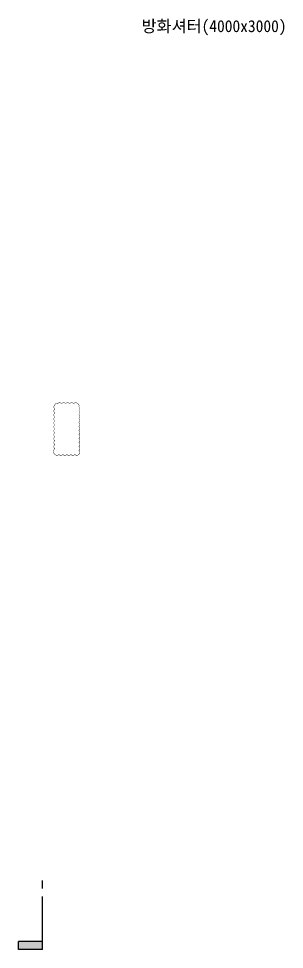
# Model space of a CAD drawing. Header units: millimetres. Extents: x 3546612 to 5615882, y 547008 to 3162891.
# Drawn here: x 4956612 to 4989960, y 1725200 to 1842031 of the extents above; entities that cross this region are included whole.
import ezdxf
from ezdxf.enums import TextEntityAlignment as Align

# ---------------------------------------------------------------- set-up
doc = ezdxf.new("R2010")
doc.units = ezdxf.units.MM
for name, color, linetype, lineweight in [('A-MKXS-MAK1', 3, 'Continuous', 25), ('A-MKXS-TEXT1', 3, 'Continuous', 25), ('REV-202205', 20, 'Continuous', 25)]:
    doc.layers.add(name, color=color, linetype=linetype, lineweight=lineweight)
doc.styles.add('돋움체', font='')
doc.styles.get('돋움체').set_extended_font_data('DotumChe')

# ---------------------------------------------------------------- blocks, each defined once
blk = doc.blocks.new('A$C46A32BF9')
at = {"layer": 'A-MKXS-MAK1'}
blk.add_hatch(color=256, dxfattribs=at).paths.add_polyline_path([(217193, 28930), (217193, 27930), (220193, 27930), (220193, 28930)])
for p, q in [((220193, 35559), (220193, 36559)), ((220193, 27930), (220193, 34559)), ((217193, 27930), (217193, 28930)), ((220193, 28930), (217193, 28930)), ((220193, 27930), (217193, 27930))]:
    blk.add_line(p, q, dxfattribs=at)

msp = doc.modelspace()

# ---------------------------------------------------------------- linework, layer by layer
at = {"layer": 'REV-202205', "const_width": 50}
msp.add_lwpolyline([(4961161.8, 1787341.2, 0.52056705), (4961661.8, 1787341.2, 0.52056705), (4962161.8, 1787341.2, 0.52056705), (4962661.8, 1787341.2, 0.52056705), (4963161.8, 1787341.2, 0.52056705), (4963661.8, 1787341.2, 0.52056705), (4964161.8, 1787341.2, 0.52056705), (4964161.8, 1787841.2, 0.52056705), (4964161.8, 1788341.2, 0.52056705), (4964161.8, 1788841.2, 0.52056705), (4964161.8, 1789341.2, 0.52056705), (4964161.8, 1789841.2, 0.52056705), (4964161.8, 1790341.2, 0.52056705), (4964161.8, 1790841.2, 0.52056705), (4964161.8, 1791341.2, 0.52056705), (4964161.8, 1791841.2, 0.52056705), (4964161.8, 1792341.2, 0.52056705), (4964161.8, 1792841.2, 0.52056705), (4964161.8, 1793341.2, 0.52056705), (4964011.8, 1793691.2, 0.52056705), (4963511.8, 1793691.2, 0.52056705), (4963011.8, 1793691.2, 0.52056705), (4962511.8, 1793691.2, 0.52056705), (4962011.8, 1793691.2, 0.52056705), (4961511.8, 1793691.2, 0.52056705), (4961161.8, 1793541.2, 0.52056705), (4961161.8, 1793041.2, 0.52056705), (4961161.8, 1792541.2, 0.52056705), (4961161.8, 1792041.2, 0.52056705), (4961161.8, 1791541.2, 0.52056705), (4961161.8, 1791041.2, 0.52056705), (4961161.8, 1790541.2, 0.52056705), (4961161.8, 1790041.2, 0.52056705), (4961161.8, 1789541.2, 0.52056705), (4961161.8, 1789041.2, 0.52056705), (4961161.8, 1788541.2, 0.52056705), (4961161.8, 1788041.2, 0.52056705)], format="xyb", close=True, dxfattribs=at)

# ---------------------------------------------------------------- block references
msp.add_blockref('A$C46A32BF9', (4739418.8, 1697270.6))

# ---------------------------------------------------------------- texts
at = {"layer": 'A-MKXS-TEXT1', "style": '돋움체'}
msp.add_text('방화셔터(4000x3000)', height=1500, dxfattribs=at).set_placement((4972040.8, 1841088.5), align=Align.MIDDLE_LEFT)

doc.saveas('drawing.dxf')
